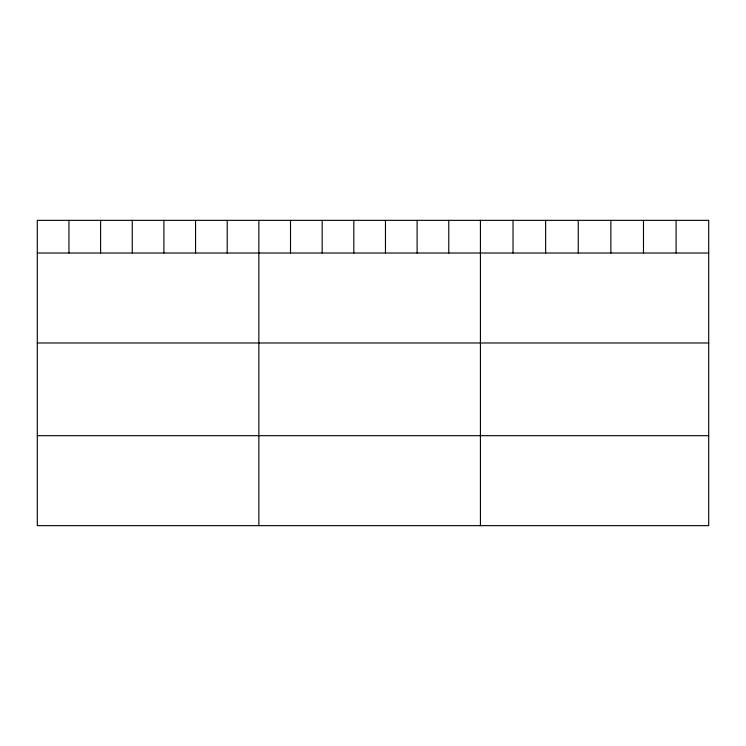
<?xml version="1.0" encoding="UTF-8"?>
<svg xmlns="http://www.w3.org/2000/svg" width="746" height="746" viewBox="0 0 746 746"><rect width="100%" height="100%" fill="white"/><g stroke="black" fill="none" stroke-linecap="round" stroke-linejoin="round"><path stroke-width="1.12" d="M708.7 253.015L708.7 525.65L37.3 525.65L37.3 220.35L708.7 220.35L708.7 253.015L37.3 253.015M37.3 342.983L708.7 342.983M37.3 435.683L708.7 435.683M676.09 220.35L676.09 253.015M643.481 220.35L643.481 253.015M610.871 220.35L610.871 253.015M578.253 220.35L578.253 253.015M545.643 220.35L545.643 253.015M513.034 220.35L513.034 253.015M480.424 220.35L480.424 525.65M448.775 220.35L448.775 253.015M417.117 220.35L417.117 253.015M385.468 220.35L385.468 253.015M353.818 220.35L353.818 253.015M322.169 220.35L322.169 253.015M290.511 220.35L290.511 253.015M258.862 220.35L258.862 525.65M227.213 220.35L227.213 253.015M195.555 220.35L195.555 253.015M163.906 220.35L163.906 253.015M132.256 220.35L132.256 253.015M100.607 220.35L100.607 253.015M68.949 220.35L68.949 253.015"/></g></svg>
